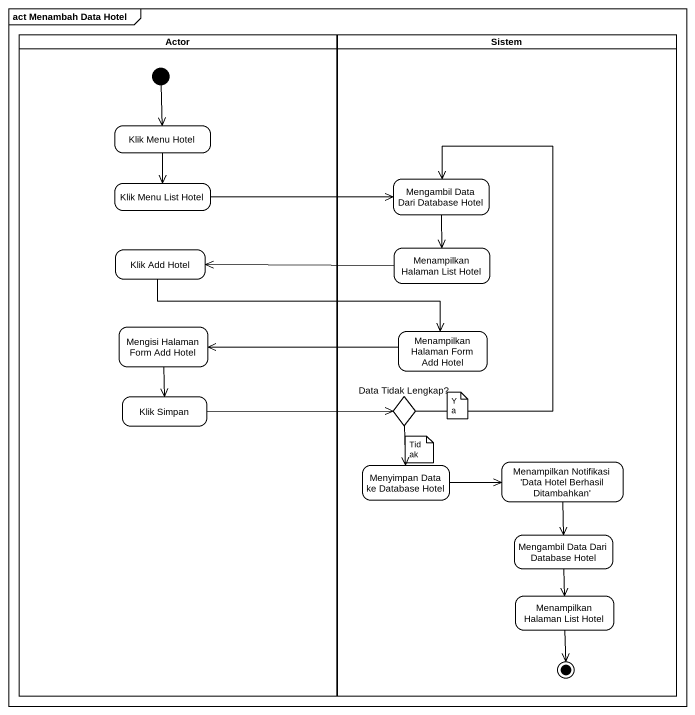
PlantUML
@startuml
mainframe act Menambah Data Hotel
hide empty description
state "Actor" as Actor_ <<partition>> {
  state "Klik Menu Hotel" as Klik_Menu_Hotel
  state "Klik Menu List Hotel" as Klik_Menu_List_Hotel
  state "Klik Add Hotel" as Klik_Add_Hotel
  state "Mengisi Halaman Form Add Hotel" as Mengisi_Halaman_Form_Add
  state "Klik Simpan" as Klik_Simpan
  [*] --> Klik_Menu_Hotel
}
state Sistem <<partition>> {
  state "Mengambil Data Dari Database Hotel" as Mengambil_Data_Dari
  state "Menampilkan Halaman List Hotel" as Menampilkan_Halaman_List
  state "Menampilkan Halaman Form Add Hotel" as Menampilkan_Halaman_Form
  state "Data Tidak Lengkap?" as Data_Tidak_Lengkap <<choice>>
  state "Menyimpan Data ke Database Hotel" as Menyimpan_Data_ke_Database
  state "Menampilkan Notifikasi 'Data Hotel Berhasil Ditambahkan'" as Menampilkan_Notifikasi_Data
  state "Mengambil Data Dari Database Hotel" as Mengambil_Data_Dari_2
  state "Menampilkan Halaman List Hotel" as Menampilkan_Halaman_List_2
  Menampilkan_Halaman_List_2 --> [*]
}
Klik_Menu_Hotel --> Klik_Menu_List_Hotel
Klik_Menu_List_Hotel -right-> Mengambil_Data_Dari
Mengambil_Data_Dari --> Menampilkan_Halaman_List
Klik_Add_Hotel -right-> Menampilkan_Halaman_Form
Menampilkan_Halaman_List -left-> Klik_Add_Hotel
Mengisi_Halaman_Form_Add --> Klik_Simpan
Menampilkan_Halaman_Form -left-> Mengisi_Halaman_Form_Add
Klik_Simpan -right-> Data_Tidak_Lengkap
Data_Tidak_Lengkap -up-> Mengambil_Data_Dari
Data_Tidak_Lengkap --> Menyimpan_Data_ke_Database
Menyimpan_Data_ke_Database -right-> Menampilkan_Notifikasi_Data
Menampilkan_Notifikasi_Data --> Mengambil_Data_Dari_2
Mengambil_Data_Dari_2 --> Menampilkan_Halaman_List_2
note as N1
  Ya
end note
note as N2
  Tidak
end note
@enduml
